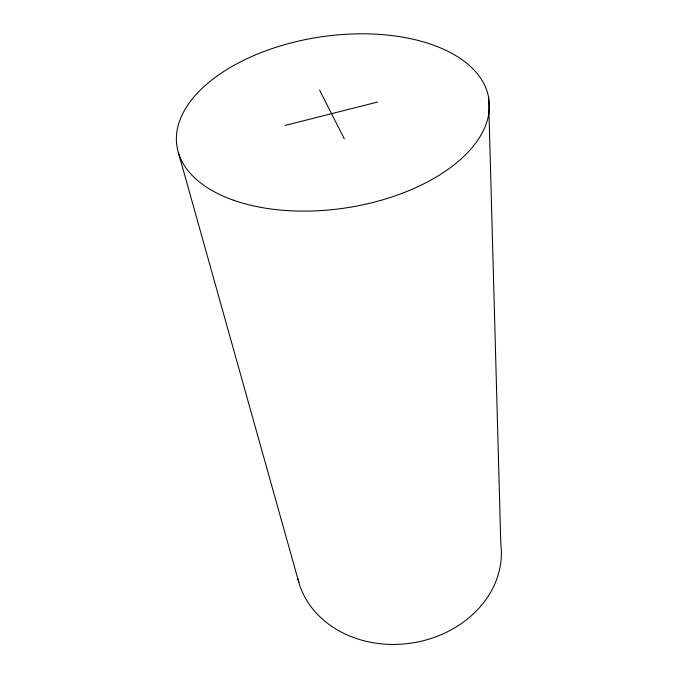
<?xml version="1.0" encoding="UTF-8"?>
<svg xmlns="http://www.w3.org/2000/svg" width="678" height="678" viewBox="0 0 678 678"><rect width="100%" height="100%" fill="white"/><g stroke="black" fill="none" stroke-linecap="round" stroke-linejoin="round"><path stroke-width="1.02" d="M285.006 125.464L377.57 102.039M319.592 90.089L344.271 138.795M178.339 152.457L298.879 582.521M488.558 97.234L500.788 543.731A103.048 86.301 -8.6 0 1 414.004 642.676A103.048 86.301 -8.6 0 1 297.837 578.529M233.52 200.222A157.737 86.428 -8.6 0 0 487.27 120.489A157.737 86.428 -8.6 0 0 277.836 46.706A157.737 86.428 -8.6 0 0 233.52 200.222"/></g></svg>
